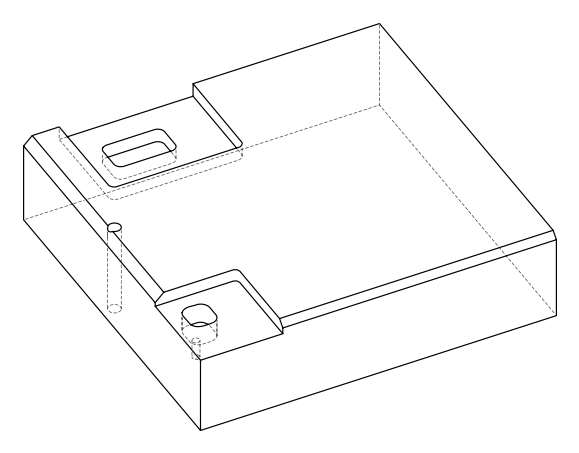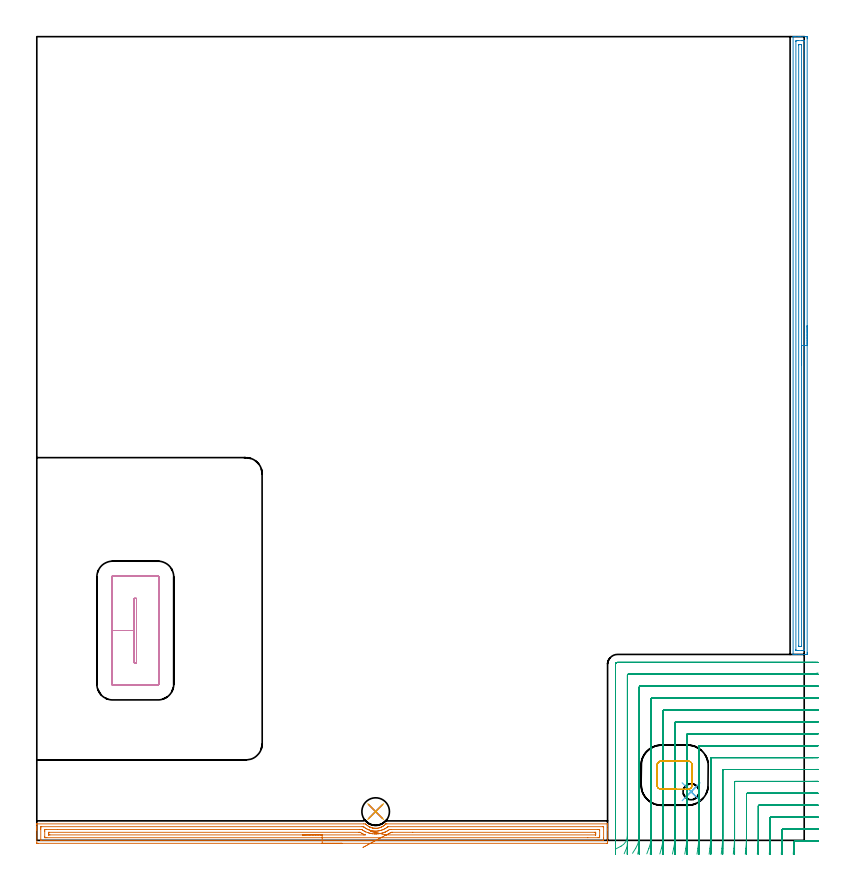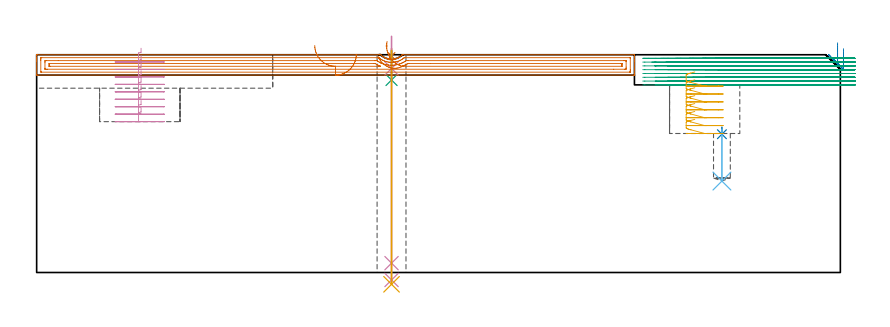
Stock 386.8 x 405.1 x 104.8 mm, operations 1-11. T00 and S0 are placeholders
(PLAN: 12 operations, 9 tool changes, 81.5 min)
(1 SPOT_DRILL | STEP1HOLE | NXT0321_9005460120000 | 0.03 min | 3 mm3)
(2 SPOT_DRILL_1 | STEP1POCKET | NXT0321_9005460120000 | 0.04 min | 4154 mm3)
(3 DRILL_BLIND_HOLE_INTO_CENTER | STEP1HOLE | NXT0301_052 | 0.06 min | 570 mm3)
(4 GUN_DRILL_THROUGH_HOLE | STEP1HOLE | UGT0307_006 | 0.56 min | 6057 mm3)
(5 DRILL_TO_ENLARGE_THROUGH_HOLE | STEP1HOLE | UGT0301_272 | 0.45 min | 9238 mm3)
(6 DRILL_BLIND_HOLE_INTO_CENTER_1 | STEP1POCKET | NXT0301_052 | 0.11 min | 1151 mm3)
(7 AREA_MILL | FG_CHAMFER_SURFACE | UGT0205_001 | 9.49 min | 14080 mm3)
(8 AREA_MILL_1 | FG_CHAMFER_SURFACE_1 | UGT0205_001 | 7.66 min | 7961 mm3)
(9 MILL_CORNER_NOTCH_RECTANGULAR | CORNER_NOTCH_RECTANGULAR | NXT0201_009 | Follow Part, ap 2, ae 75% | 30.79 min | 132544 mm3)
(10 MILL_RECTANGULAR_POCKET | POCKET_RECTANGULAR_STRAIGHT | UGT0201_133 | Follow Part, ap 3.75, ae 75% | 5.18 min | 85422 mm3)
(11 MILL_RECTANGULAR_POCKET_1 | POCKET_RECTANGULAR_STRAIGHT_1 | UGT0201_008 | Follow Part, ap 4, ae 75% | 1.61 min | 19268 mm3)
(12 MILL_SLOT | SLOT_PARTIAL_RECTANGULAR | UGT0201_133 | Follow Part, ap 3.75, ae 75% | 25.56 min | 235586 mm3)
(TOOL NXT0321_9005460120000 | NC Spot Drill, 142deg, 12mm, Carbide, Uncoated | D12 PA142 FL30 Z2)
(TOOL NXT0301_052 | Carbide Drill 8.1mm [860.1-0810-024A1-MM 2214] | D8.1 PA140 FL47 Z2)
(TOOL UGT0307_006 | Gun Drill 9 mm | D9 PA130 FL24 Z1)
(TOOL UGT0301_272 | Twist Drill 13.9 mm | D13.9 PA118 FL108 Z2)
(TOOL UGT0205_001 | Chamfer Mill 20 x 3 x 45 deg. | D20 FL50 Z2)
(TOOL NXT0201_009 | ENDMILL 8mm [2P460-0800-NA 1630] | D8 FL26 Z6)
(TOOL UGT0201_133 | Carbide End Mill 15.0 | D15 FL30 Z4)
(TOOL UGT0201_008 | End Mill 16 mm | D16 FL32 Z4)
(OP 1 SPOT_DRILL)
G17 G21 G94 G90
T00 M6
G54
G17 G0 G90 X170.8 Y14.5 S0 M3
G43 Z114.8 H0
G94 G81 G98 Z104.202 F250. R107.8
G80
M5
M2
(OP 2 SPOT_DRILL_1)
G17 G21 G94 G90
T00 M6
G54
G17 G0 G90 X329.8 Y24.5 S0 M3
G43 Z114.8 H0
G94 G81 G98 Z66.551 F250. R69.9
G80
M5
M2
(OP 3 DRILL_BLIND_HOLE_INTO_CENTER)
G17 G21 G94 G90
T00 M6
G54
G17 G0 G90 X170.8 Y14.5 S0 M3
G43 Z114.8 H1
G94 G81 G98 Z92.65 F250. R106.8
G80
M5
M2
(OP 4 GUN_DRILL_THROUGH_HOLE)
G17 G21 G94 G90
T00 M6
G54
G17 G0 G90 X170.8 Y14.5 M8
G43 Z114.8 H0
Z113.661
S716 M3
G94 G1 Z98.202 F125. M26
G4 X.084
Z4.5 F250.
G4 X.084
Z-3.598 F125.
G4 X.084
M5
M9
G0 Z113.661
Z114.8
M2
(OP 5 DRILL_TO_ENLARGE_THROUGH_HOLE)
G17 G21 G94 G90
T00 M6
G54
G17 G0 G90 X170.8 Y14.5 S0 M3
G43 Z114.8 H0
G94 G73 G98 Z-5.676 F250. Q13.809 R106.8
G80
M5
M2
(OP 6 DRILL_BLIND_HOLE_INTO_CENTER_1)
G17 G21 G94 G90
T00 M6
G54
G17 G0 G90 X329.8 Y24.5 S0 M3
G43 Z114.8 H1
G94 G81 G98 Z44. F250. R68.9
G80
M5
M2
(OP 7 AREA_MILL)
G17 G21 G94 G90
T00 M6
G54
G17 G0 G90 X153.85 Y-1.5 S1061 M3
G43 Z114.8 H0
Z105.
G94 G1 X153.812 Z104.128 F250.
X153.698 Z103.264
X153.509 Z102.412
X153.247 Z101.58
X152.913 Z100.774
X152.51 Z100.
X152.042 Z99.264
X151.51 Z98.572
X150.921 Z97.929
X150.278 Z97.34
X149.586 Z96.808
X148.85 Z96.34
X148.076 Z95.937
X147.27 Z95.603
X146.438 Z95.341
X145.586 Z95.152
X144.722 Z95.038
X143.85 Z95.
X0.606
X0.196 Y-1.496 Z95.002
X0.01 Y-1.492 Z95.006
X0. Y-1.302 Z95.195
Y5.167 Z101.661
Y5.735 Z102.232
Y6.051 Z102.547
Y6.618 Z103.114
Y6.934 Z103.429
Y7.955 Z104.455
X0.007 Y8.286 Z104.777
X0.009 Y8.297 Z104.788
X0.16 Y8.3 Z104.8
X164.823
X165.687 Y8.293 Z104.793
X165.894 Y8.083 Z104.583
X166.094 Y7.895 Z104.395
X166.509 Y7.536 Z104.035
X166.594 Y7.471 Z103.97
X167.034 Y7.174 Z103.67
X167.431 Y6.934 Z103.432
X167.486 Y6.901 Z103.399
X167.767 Y6.759 Z103.258
X167.947 Y6.669 Z103.166
X167.968 Y6.658 Z103.155
X168.01 Y6.64 Z103.138
X168.171 Y6.57 Z103.07
X168.246 Y6.541 Z103.041
X168.378 Y6.491 Z102.99
X168.436 Y6.472 Z102.972
X168.821 Y6.349 Z102.845
X169.197 Y6.25 Z102.747
X169.269 Y6.232 Z102.726
X169.286 Y6.229 Z102.723
X169.715 Y6.147 Z102.642
X169.906 Y6.123 Z102.617
X170.161 Y6.09 Z102.584
X170.178 Y6.089 Z102.583
X170.336 Y6.078 Z102.574
X170.485 Y6.071 Z102.561
X170.518 Y6.069 Z102.558
X170.614 Y6.063 Z102.554
X170.881 Y6.065
X170.932 Y6.064 Z102.557
X171.053 Y6.065
X171.309 Y6.08 Z102.58
X171.5 Y6.094 Z102.594
X171.945 Y6.154 Z102.653
X172.393 Y6.246 Z102.742
X172.837 Y6.364 Z102.861
X173.129 Y6.464 Z102.961
X173.238 Y6.502 Z102.998
X173.302 Y6.528 Z103.023
X173.428 Y6.576 Z103.075
X173.59 Y6.64 Z103.139
X173.633 Y6.658 Z103.156
X173.729 Y6.703 Z103.199
X173.748 Y6.713 Z103.209
X174.195 Y6.948 Z103.446
X174.412 Y7.078 Z103.578
X174.621 Y7.204 Z103.704
X175.084 Y7.535 Z104.034
X175.513 Y7.901 Z104.399
X175.636 Y8.022 Z104.519
X175.88 Y8.26 Z104.758
X175.889 Y8.268 Z104.764
X175.926 Y8.298 Z104.783
X176.426 Y8.3 Z104.8
X287.54
X287.691 Y8.297 Z104.788
X287.693 Y8.286 Z104.777
X287.7 Y7.955 Z104.454
Y7.567 Z104.066
Y6.934 Z103.429
Y5.735 Z102.232
Y5.167 Z101.661
Y-0.734 Z95.763
X287.697 Y-1.018 Z95.479
X287.691 Y-1.492 Z95.006
X287.576 Y-1.495 Z95.003
X287.094 Y-1.5 Z95.
X143.85
Y-0.086 Z96.414
X2.391 Y-0.085 Z96.415
X2.34 Y-0.084 Z96.416
X2.01 Y-0.074 Z96.426
X2.006 Y0.028 Z96.528
X2.001 Y0.251 Z96.751
X2. Y5.554 Z102.054
Y6.051 Z102.551
X2.001 Y6.437 Z102.937
X2.008 Y6.825 Z103.325
X2.01 Y6.872 Z103.372
X2.025 Y6.879 Z103.379
X2.075 Y6.881 Z103.381
X2.18 Y6.884 Z103.384
X2.391 Y6.886 Z103.386
X2.44
X163.98
X164.402 Y6.883 Z103.383
X164.612 Y6.88 Z103.38
X164.661 Y6.879 Z103.379
X164.716 Y6.841 Z103.341
X164.823 Y6.758 Z103.258
X164.988 Y6.628 Z103.128
X165.176 Y6.483 Z102.983
X165.537 Y6.228 Z102.728
X165.752 Y6.087 Z102.587
X165.813 Y6.051 Z102.551
X166.317 Y5.762 Z102.262
X166.608 Y5.614 Z102.114
X166.913 Y5.463 Z101.963
X167.415 Y5.252 Z101.752
X167.54 Y5.206 Z101.706
X167.664 Y5.167 Z101.667
X168.393 Y4.958 Z101.458
X168.678 Y4.885 Z101.385
X169.286 Y4.77 Z101.27
X169.748 Y4.71 Z101.21
X170.178 Y4.673 Z101.173
X170.699 Y4.652 Z101.152
X171.071 Y4.654 Z101.154
X171.559 Y4.684 Z101.184
X171.963 Y4.724 Z101.224
X172.357 Y4.777 Z101.277
X172.856 Y4.874 Z101.374
X173.098 Y4.928 Z101.428
X173.748 Y5.107 Z101.607
X173.795 Y5.121 Z101.621
X173.929 Y5.167 Z101.667
X174.525 Y5.397 Z101.897
X174.641 Y5.443 Z101.943
X175.052 Y5.643 Z102.143
X175.533 Y5.902 Z102.402
X175.628 Y5.957 Z102.457
X175.781 Y6.051 Z102.551
X176.166 Y6.308 Z102.808
X176.426 Y6.493 Z102.993
X176.677 Y6.686 Z103.186
X176.91 Y6.867 Z103.367
X176.928 Y6.879 Z103.379
X176.95 Y6.881 Z103.381
X177.002 Y6.884 Z103.384
X177.107 Y6.885 Z103.385
X177.318 Y6.886 Z103.386
X285.309 Y6.885 Z103.385
X285.36 Y6.884 Z103.384
X285.69 Y6.874 Z103.374
X285.694 Y6.772 Z103.272
X285.699 Y6.549 Z103.049
X285.7 Y1.246 Z97.746
Y0.749 Z97.249
X285.699 Y0.363 Z96.863
X285.692 Y-0.025 Z96.475
X285.69 Y-0.072 Z96.428
X285.675 Y-0.079 Z96.421
X285.625 Y-0.082 Z96.418
X285.52 Y-0.084 Z96.416
X285.309 Y-0.086 Z96.414
X285.26
X143.85
Y1.328 Z97.828
X5.068 Y1.329 Z97.829
X4.482 Y1.33 Z97.83
X4.176 Y1.333 Z97.833
X4.075 Y1.335 Z97.835
X4.01 Y1.348 Z97.848
X4.006 Y1.459 Z97.959
X4.002 Y1.633 Z98.133
X4. Y1.807 Z98.307
Y4.457 Z100.957
X4.006 Y5.167 Z101.667
X4.009 Y5.333 Z101.833
X4.031 Y5.465 Z101.965
X4.176 Y5.466 Z101.966
X4.762 Y5.47 Z101.97
X10.423 Y5.471 Z101.971
X162.732
X163.038 Y5.469 Z101.969
X163.631 Y5.464 Z101.964
X163.78 Y5.451 Z101.951
X163.931 Y5.355 Z101.855
X164.226 Y5.167 Z101.667
X164.823 Y4.801 Z101.301
X165.099 Y4.64 Z101.14
X165.639 Y4.36 Z100.86
X165.716 Y4.322 Z100.822
X165.801 Y4.284 Z100.784
X166.608 Y3.961 Z100.461
X167.089 Y3.808 Z100.308
X167.501 Y3.689 Z100.189
X167.857 Y3.592 Z100.092
X168.306 Y3.487 Z99.987
X168.393 Y3.469 Z99.969
X168.76 Y3.4 Z99.9
X169.286 Y3.328 Z99.828
X169.368 Y3.318 Z99.818
X170.178 Y3.257 Z99.757
X170.332 Y3.248 Z99.748
X170.71 Y3.237 Z99.737
X171.071 Y3.24 Z99.74
X171.228 Y3.244 Z99.744
X171.963 Y3.294 Z99.794
X172.061 Y3.303 Z99.803
X172.855 Y3.4 Z99.9
X173.591 Y3.555 Z100.055
X173.748 Y3.591 Z100.091
X174.295 Y3.743 Z100.243
X174.641 Y3.845 Z100.345
X174.966 Y3.961 Z100.461
X175.533 Y4.172 Z100.672
X175.613 Y4.204 Z100.704
X175.793 Y4.284 Z100.784
X176.215 Y4.493 Z100.993
X176.426 Y4.604 Z101.104
X176.791 Y4.805 Z101.305
X177.318 Y5.125 Z101.625
X177.344 Y5.142 Z101.642
X177.817 Y5.456 Z101.956
X177.91 Y5.465 Z101.965
X178.211 Y5.468 Z101.968
X178.797 Y5.471 Z101.971
X282.632
X283.218 Y5.47 Z101.97
X283.524 Y5.467 Z101.967
X283.625 Y5.464 Z101.964
X283.69 Y5.452 Z101.952
X283.694 Y5.341 Z101.841
X283.698 Y5.167 Z101.667
X283.7 Y4.993 Z101.493
Y2.343 Z98.843
X283.694 Y1.633 Z98.133
X283.691 Y1.467 Z97.967
X283.669 Y1.335 Z97.835
X283.524 Y1.334 Z97.834
X282.938 Y1.329 Z97.829
X277.728 Y1.328 Z97.828
X143.85
Y2.743 Z99.243
X6.625
X6.109 Y2.744 Z99.244
X6.057 Y2.746 Z99.246
X6.022 Y2.749 Z99.249
X6.01 Y2.753 Z99.253
X6.008 Y2.773 Z99.273
X6.003 Y2.969 Z99.469
X6. Y3.361 Z99.861
Y3.4 Z99.9
X6.005 Y3.822 Z100.322
X6.01 Y4.033 Z100.533
X6.013 Y4.051 Z100.551
X6.037 Y4.053 Z100.553
X6.095 Y4.055 Z100.555
X6.19 Y4.057 Z100.557
X162.375
X162.706 Y4.055 Z100.555
X162.872 Y4.053 Z100.553
X162.952 Y4.05 Z100.55
X163.038 Y4.006 Z100.506
X163.735 Y3.594 Z100.094
X163.931 Y3.488 Z99.988
X164.103 Y3.4 Z99.9
X164.823 Y3.055 Z99.555
X165.43 Y2.8 Z99.3
X165.455 Y2.783 Z99.283
X165.48 Y2.75 Z99.25
X164.595 Y2.743 Z99.243
X143.85
X142.978 Z99.281
X142.114 Z99.395
X141.262 Z99.583
X140.43 Z99.846
X139.624 Z100.18
X138.85 Z100.582
X138.114 Z101.051
X137.422 Z101.582
X136.779 Z102.172
X136.19 Z102.815
X135.658 Z103.507
X135.19 Z104.243
X134.787 Z105.016
X134.453 Z105.822
X134.191 Z106.654
X134.002 Z107.506
X133.888 Z108.371
X133.85 Z109.243
G0 X164.327 Y-3.59 Z103.984
G1 X164.687 Y-3.396 Z103.214
X165.104 Y-3.17 Z102.481
X165.576 Y-2.915 Z101.793
X166.099 Y-2.632 Z101.155
X166.669 Y-2.324 Z100.571
X167.281 Y-1.992 Z100.045
X167.931 Y-1.641 Z99.582
X168.615 Y-1.271 Z99.185
X169.326 Y-0.886 Z98.857
X170.059 Y-0.489 Z98.602
X170.81 Y-0.083 Z98.419
X171.571 Y0.329 Z98.312
X172.338 Y0.743 Z98.281
X173.104 Y1.158 Z98.326
X173.864 Y1.569 Z98.446
X174.612 Y1.974 Z98.642
X175.342 Y2.369 Z98.911
X176.049 Y2.751 Z99.251
X176.065 Y2.759 Z99.259
X176.118 Y2.784 Z99.284
X176.426 Y2.905 Z99.405
X176.775 Y3.054 Z99.554
X177.201 Y3.251 Z99.751
X177.318 Y3.306 Z99.806
X177.381 Y3.338 Z99.838
X177.499 Y3.4 Z99.9
X177.954 Y3.654 Z100.154
X178.211 Y3.801 Z100.301
X178.517 Y3.98 Z100.48
X178.618 Y4.039 Z100.539
X178.772 Y4.05 Z100.55
X179.103 Y4.054 Z100.554
X179.333 Y4.056 Z100.556
X189.49 Y4.057 Z100.557
X281.075
X281.591 Y4.056 Z100.556
X281.643 Y4.054 Z100.554
X281.678 Y4.051 Z100.551
X281.69 Y4.047 Z100.547
X281.692 Y4.027 Z100.527
X281.697 Y3.831 Z100.331
X281.7 Y3.439 Z99.939
Y3.4 Z99.9
X281.695 Y2.978 Z99.478
X281.69 Y2.767 Z99.267
X281.687 Y2.749 Z99.249
X281.663 Y2.747 Z99.247
X281.605 Y2.745 Z99.245
X281.51 Y2.743 Z99.243
X176.196
X176.105 Y2.746 Z99.246
X176.056 Y2.749 Z99.249
X176.049 Y2.751 Z99.251
X175.228 Y2.939 Z99.478
X174.429 Y3.122 Z99.778
X173.659 Y3.299 Z100.148
X172.923 Y3.467 Z100.585
X172.228 Y3.627 Z101.087
X171.577 Y3.776 Z101.649
X170.977 Y3.913 Z102.266
X170.431 Y4.038 Z102.936
X169.945 Y4.15 Z103.651
X169.521 Y4.247 Z104.407
X169.163 Y4.329 Z105.199
X168.873 Y4.396 Z106.019
X168.655 Y4.446 Z106.862
X168.508 Y4.479 Z107.721
X168.436 Y4.496 Z108.591
X168.437 Z109.463
X168.513 Y4.478 Z110.332
X168.662 Y4.444 Z111.191
G0 Z114.8
M5
M2
(OP 8 AREA_MILL_1)
G17 G21 G94 G90
T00 M6
G54
G17 G0 G90 X388.3 Y259.4 S1061 M3
G43 Z114.8 H0
Z107.7
G94 G1 Y259.362 Z106.828 F250.
Y259.248 Z105.963
Y259.059 Z105.112
Y258.797 Z104.28
Y258.463 Z103.474
Y258.06 Z102.7
Y257.591 Z101.964
Y257.06 Z101.272
Y256.471 Z100.629
Y255.828 Z100.04
Y255.136 Z99.508
Y254.4 Z99.04
Y253.626 Z98.637
Y252.82 Z98.303
Y251.988 Z98.041
Y251.136 Z97.852
Y250.272 Z97.738
Y249.4 Z97.7
Y94.75
X388.299 Y94.324 Z97.701
X388.295 Y93.861 Z97.703
X388.292 Y93.71 Z97.706
X387.838 Y93.7 Z98.159
X384.309 Z101.686
X382.895 Z103.101
X382.544 Z103.451
X381.844 Z104.156
X381.567 Z104.432
X381.208 Y93.707 Z104.783
X381.202 Y93.708 Z104.788
X381.2 Y93.878 Z104.8
Y404.922
X381.203 Y405.092 Z104.788
X381.208 Y405.093 Z104.783
X381.567 Y405.1 Z104.433
X381.844 Z104.156
X382.544 Z103.451
X383.777 Z102.22
X384.309 Z101.686
X384.925 Z101.07
X387.572 Z98.425
X387.838 Y405.097 Z98.159
X388.292 Y405.09 Z97.706
X388.295 Y404.939 Z97.703
X388.299 Y404.476 Z97.701
X388.3 Y404.007 Z97.7
Y249.4
X386.886 Z99.114
X386.885 Y96.183 Z99.115
Y96.112
X386.879 Y95.71 Z99.121
X386.478 Y95.702 Z99.522
X386.073 Y95.701 Z99.927
X385.598 Y95.7 Z100.402
X383.833 Z102.167
X383.427 Y95.701 Z102.573
X382.948 Y95.703 Z103.052
X382.721 Y95.71 Z103.279
X382.621 Y95.734 Z103.379
X382.615 Y96.04 Z103.385
Y96.112
Y402.617
Y402.688
X382.621 Y403.089 Z103.379
X383.022 Y403.098 Z102.978
X383.427 Y403.099 Z102.573
X383.902 Y403.1 Z102.098
X385.667 Z100.333
X386.073 Y403.099 Z99.927
X386.552 Y403.097 Z99.448
X386.779 Y403.09 Z99.221
X386.879 Y403.066 Z99.121
X386.885 Y402.76 Z99.115
Y402.688
X386.886 Y249.4 Z99.114
X385.472 Z100.528
X385.471 Y97.9 Z100.529
X385.47 Y97.758 Z100.53
X385.467 Y97.723 Z100.533
X385.465 Y97.713 Z100.535
X385.453 Y97.71 Z100.547
X385.386 Y97.702 Z100.614
X385.191 Y97.701 Z100.809
X384.506 Y97.7 Z101.494
X384.309 Y97.701 Z101.691
X384.112 Y97.705 Z101.888
X384.057 Y97.71 Z101.943
X384.035 Y97.714 Z101.965
X384.033 Y97.73 Z101.967
X384.03 Y97.805 Z101.97
X384.029 Y97.9 Z101.971
X384.028 Y98.184 Z101.972
X384.029 Y400.9 Z101.971
X384.03 Y401.042 Z101.97
X384.033 Y401.077 Z101.967
X384.035 Y401.087 Z101.965
X384.047 Y401.09 Z101.953
X384.114 Y401.098 Z101.886
X384.309 Y401.099 Z101.691
X384.994 Y401.1 Z101.006
X385.191 Y401.099 Z100.809
X385.388 Y401.095 Z100.612
X385.443 Y401.09 Z100.557
X385.465 Y401.086 Z100.535
X385.467 Y401.07 Z100.533
X385.47 Y400.995 Z100.53
X385.471 Y400.9 Z100.529
X385.472 Y400.616 Z100.528
Y249.4
Y248.528 Z100.566
Y247.663 Z100.68
Y246.812 Z100.869
Y245.98 Z101.132
Y245.174 Z101.465
Y244.4 Z101.868
Y243.664 Z102.337
Y242.972 Z102.868
Y242.329 Z103.457
Y241.74 Z104.101
Y241.208 Z104.793
Y240.74 Z105.528
Y240.337 Z106.302
Y240.003 Z107.108
Y239.741 Z107.94
Y239.552 Z108.792
Y239.438 Z109.657
Y239.4 Z110.528
G0 Z114.8
M5
M2
(OP 9 MILL_CORNER_NOTCH_RECTANGULAR)
G17 G21 G94 G90
T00 M6
G54
G17 G0 G90 X393.789 Y-0.257 S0 M3
G43 Z114.916 H1
Z103.089
G94 G1 X390.789 Y-0.293 F250.
G2 X389.707 Y-0.3 R90. F500.
G1 X382.042
G3 X381.648 Y-0.681 R0.4
G2 X381.474 Y-4. R90.
G1 X381.261 Y-6.992 F250.
G0 Z114.916
X393.8 Y5.746
Z103.089
G1 X390.8 Y5.707
G2 X389.707 Y5.7 R84. F500.
G1 X376.094
G3 X375.7 Y5.306 R0.4
G1 Y2.381
G2 X375.457 Y-4. R84.
G1 X375.229 Y-6.991 F250.
G0 Z114.916
X393.8 Y11.75
Z103.089
G1 X390.8 Y11.708
G2 X389.707 Y11.7 R78. F500.
G1 X370.095
G3 X369.7 Y11.305 R0.4
G1 Y2.381
G2 X369.439 Y-4. R78.
G1 X369.193 Y-6.99 F250.
G0 Z114.916
X393.8 Y17.754
Z103.089
G1 X390.8 Y17.708
G2 X389.707 Y17.7 R72. F500.
G1 X364.095
G3 X363.7 Y17.305 R0.4
G1 Y2.381
G2 X363.417 Y-4. R72.
G1 X363.151 Y-6.988 F250.
G0 Z114.916
X393.8 Y23.759
Z103.089
G1 X390.8 Y23.709
G2 X389.707 Y23.7 R66. F500.
G1 X358.095
G3 X357.7 Y23.305 R0.4
G1 Y2.381
G2 X357.391 Y-4. R66.
G1 X357.101 Y-6.986 F250.
G0 Z114.916
X393.799 Y29.765
Z103.089
G1 X390.8 Y29.71
G2 X389.707 Y29.7 R60. F500.
G1 X352.095
G3 X351.7 Y29.305 R0.4
G1 Y2.381
G2 X351.36 Y-4. R60.
G1 X351.041 Y-6.983 F250.
G0 Z114.916
X393.799 Y35.772
Z103.089
G1 X390.8 Y35.711
G2 X389.707 Y35.7 R54. F500.
G1 X346.096
G3 X345.7 Y35.304 R0.4
G1 Y2.381
G2 X345.322 Y-4. R54.
G1 X344.967 Y-6.979 F250.
G0 Z114.916
X393.799 Y41.781
Z103.089
G1 X390.8 Y41.712
G2 X389.707 Y41.7 R48. F500.
G1 X340.096
G3 X339.7 Y41.304 R0.4
G1 Y2.381
G2 X339.274 Y-4. R48.
G1 X338.875 Y-6.973 F250.
G0 Z114.916
X393.799 Y47.792
Z103.089
G1 X390.8 Y47.714
G2 X389.707 Y47.7 R42. F500.
G1 X334.096
G3 X333.7 Y47.304 R0.4
G1 Y2.381
G2 X333.212 Y-4. R42.
G1 X332.757 Y-6.965 F250.
G0 Z114.916
X393.799 Y53.808
Z103.089
G1 X390.8 Y53.717
G2 X389.707 Y53.7 R36. F500.
G1 X328.096
G3 X327.7 Y53.304 R0.4
G1 Y2.381
G2 X327.13 Y-4. R36.
G1 X326.598 Y-6.952 F250.
G0 Z114.916
X393.798 Y59.829
Z103.089
G1 X390.8 Y59.72
G2 X389.707 Y59.7 R30. F500.
G1 X322.096
G3 X321.7 Y59.304 R0.4
G1 Y2.381
G2 X321.014 Y-4. R30.
G1 X320.375 Y-6.931 F250.
G0 Z114.916
X393.797 Y65.861
Z103.089
G1 X390.8 Y65.725
G2 X389.707 Y65.7 R24. F500.
G1 X316.097
G3 X315.7 Y65.303 R0.4
G1 Y2.381
G2 X314.836 Y-4. R24.
G1 X314.039 Y-6.892 F250.
G0 Z114.916
X393.794 Y71.915
Z103.089
G1 X390.8 Y71.733
G2 X389.707 Y71.7 R18. F500.
G1 X310.097
G3 X309.7 Y71.303 R0.4
G1 Y2.381
G2 X308.531 Y-4. R18.
G1 X307.467 Y-6.805 F250.
G0 Z114.916
X393.788 Y78.023
Z103.089
G1 X390.8 Y77.75
G2 X389.707 Y77.7 R12. F500.
G1 X304.097
G3 X303.7 Y77.303 R0.4
G1 Y2.381
G2 X301.863 Y-4. R12.
G1 X300.268 Y-6.541 F250.
G0 Z114.916
X393.75 Y84.347
Z103.089
G1 X390.8 Y83.8
G2 X389.707 Y83.7 R6. F500.
G1 X298.097
G3 X297.7 Y83.303 R0.4
G1 Y2.381
G2 X294.472 Y-2.94 R6.
G1 X291.811 Y-4.326 F250.
G0 Z114.916
X392.707 Y89.7
Z103.089
G1 X389.707
X292.7 F500.
G3 X291.7 Y88.7 R1.
G1 Y2.381
Y-0.619 F250.
G0 Z114.916
X393.789 Y-0.297
Z101.262
G1 X390.789 Y-0.3
X390.705 F500.
X382.094
G3 X381.7 Y-0.694 R0.4
G1 Y-1.674
G2 X381.67 Y-4. R90.
G1 X381.592 Y-6.999 F250.
G0 Z114.916
X393.8 Y5.703
Z101.262
G1 X390.8 Y5.7
X390.705 F500.
X376.094
G3 X375.7 Y5.306 R0.4
G1 Y-1.674
G2 X375.668 Y-4. R84.
G1 X375.585 Y-6.999 F250.
G0 Z114.916
X393.8 Y11.704
Z101.262
G1 X390.8 Y11.7
X390.705 F500.
X370.095
G3 X369.7 Y11.305 R0.4
G1 Y-1.674
G2 X369.665 Y-4. R78.
G1 X369.576 Y-6.999 F250.
G0 Z114.916
X393.8 Y17.704
Z101.262
G1 X390.8 Y17.7
X390.705 F500.
X364.095
G3 X363.7 Y17.305 R0.4
G1 Y-1.674
G2 X363.662 Y-4. R72.
G1 X363.566 Y-6.998 F250.
G0 Z114.916
X393.8 Y23.704
Z101.262
G1 X390.8 Y23.7
X390.705 F500.
X358.095
G3 X357.7 Y23.305 R0.4
G1 Y-1.674
G2 X357.659 Y-4. R66.
G1 X357.553 Y-6.998 F250.
G0 Z114.916
X393.8 Y29.705
Z101.262
G1 X390.8 Y29.7
X390.705 F500.
X352.095
G3 X351.7 Y29.305 R0.4
G1 Y-1.674
G2 X351.655 Y-4. R60.
G1 X351.539 Y-6.998 F250.
G0 Z114.916
X393.8 Y35.705
Z101.262
G1 X390.8 Y35.7
X390.705 F500.
X346.096
G3 X345.7 Y35.304 R0.4
G1 Y-1.674
G2 X345.65 Y-4. R54.
G1 X345.521 Y-6.997 F250.
G0 Z114.916
X393.8 Y41.706
Z101.262
G1 X390.8 Y41.7
X390.705 F500.
X340.096
G3 X339.7 Y41.304 R0.4
G1 Y-1.674
G2 X339.644 Y-4. R48.
G1 X339.498 Y-6.996 F250.
G0 Z114.916
X393.8 Y47.707
Z101.262
G1 X390.8 Y47.7
X390.705 F500.
X334.096
G3 X333.7 Y47.304 R0.4
G1 Y-1.674
G2 X333.636 Y-4. R42.
G1 X333.469 Y-6.995 F250.
G0 Z114.916
X393.8 Y53.708
Z101.262
G1 X390.8 Y53.7
X390.705 F500.
X328.096
G3 X327.7 Y53.304 R0.4
G1 Y-1.674
G2 X327.625 Y-4. R36.
G1 X327.431 Y-6.994 F250.
G0 Z114.916
X393.8 Y59.71
Z101.262
G1 X390.8 Y59.7
X390.705 F500.
X322.096
G3 X321.7 Y59.304 R0.4
G1 Y-1.674
G2 X321.61 Y-4. R30.
G1 X321.377 Y-6.991 F250.
G0 Z114.916
X393.8 Y65.712
Z101.262
G1 X390.8 Y65.7
X390.705 F500.
X316.097
G3 X315.7 Y65.304 R0.4
G1 Y-1.674
G2 X315.587 Y-4. R24.
G1 X315.296 Y-6.986 F250.
G0 Z114.916
X393.8 Y71.716
Z101.262
G1 X390.8 Y71.7
X390.705 F500.
X310.097
G3 X309.7 Y71.303 R0.4
G1 Y-1.674
G2 X309.549 Y-4. R18.
G1 X309.161 Y-6.975 F250.
G0 Z114.916
X393.8 Y77.724
Z101.262
G1 X390.8 Y77.7
X390.705 F500.
X304.097
G3 X303.7 Y77.303 R0.4
G1 Y-1.674
G2 X303.472 Y-4. R12.
G1 X302.891 Y-6.943 F250.
G0 Z114.916
X393.8 Y83.748
Z101.262
G1 X390.8 Y83.701
X390.705 Y83.7 F500.
X298.097
G3 X297.7 Y83.303 R0.4
G1 Y-1.674
G2 X297.231 Y-4. R6.
G1 X296.068 Y-6.765 F250.
G0 Z114.916
X393.705 Y89.7
Z101.262
G1 X390.705
X292.7 F500.
G3 X291.7 Y88.7 R1.
G1 Y-1.674
Y-4.674 F250.
G0 Z114.916
X393.789 Y-0.3
Z99.435
G1 X390.789
X382.094 F500.
G3 X381.7 Y-0.694 R0.4
G1 Y-3.586
X381.699 Y-4.
X381.685 Y-7. F250.
G0 Z114.916
X393.8 Y5.7
Z99.435
G1 X390.8
X376.094 F500.
G3 X375.7 Y5.306 R0.4
G1 Y-3.586
G2 X375.699 Y-4. R84.
G1 X375.684 Y-7. F250.
G0 Z114.916
X393.8 Y11.7
Z99.435
G1 X390.8
X370.095 F500.
G3 X369.7 Y11.305 R0.4
G1 Y-3.586
G2 X369.699 Y-4. R78.
G1 X369.683 Y-7. F250.
G0 Z114.916
X393.8 Y17.7
Z99.435
G1 X390.8
X364.095 F500.
G3 X363.7 Y17.305 R0.4
G1 Y-3.586
G2 X363.699 Y-4. R72.
G1 X363.682 Y-7. F250.
G0 Z114.916
X393.8 Y23.7
Z99.435
G1 X390.8
X358.095 F500.
G3 X357.7 Y23.305 R0.4
G1 Y-3.586
G2 X357.699 Y-4. R66.
G1 X357.68 Y-7. F250.
G0 Z114.916
X393.8 Y29.7
Z99.435
G1 X390.8
X352.095 F500.
G3 X351.7 Y29.305 R0.4
G1 Y-3.586
G2 X351.699 Y-4. R60.
G1 X351.678 Y-7. F250.
G0 Z114.916
X393.8 Y35.7
Z99.435
G1 X390.8
X346.096 F500.
G3 X345.7 Y35.304 R0.4
G1 Y-3.586
G2 X345.698 Y-4. R54.
G1 X345.675 Y-7. F250.
G0 Z114.916
X393.8 Y41.7
Z99.435
G1 X390.8
X340.096 F500.
G3 X339.7 Y41.304 R0.4
G1 Y-3.586
G2 X339.698 Y-4. R48.
G1 X339.672 Y-7. F250.
G0 Z114.916
X393.8 Y47.7
Z99.435
G1 X390.8
X334.096 F500.
G3 X333.7 Y47.304 R0.4
G1 Y-3.586
G2 X333.698 Y-4. R42.
G1 X333.668 Y-7. F250.
G0 Z114.916
X393.8 Y53.7
Z99.435
G1 X390.8
X328.096 F500.
G3 X327.7 Y53.304 R0.4
G1 Y-3.586
G2 X327.698 Y-4. R36.
G1 X327.663 Y-7. F250.
G0 Z114.916
X393.8 Y59.7
Z99.435
G1 X390.8
X322.096 F500.
G3 X321.7 Y59.304 R0.4
G1 Y-3.586
G2 X321.697 Y-4. R30.
G1 X321.656 Y-7. F250.
G0 Z114.916
X393.8 Y65.7
Z99.435
G1 X390.8
X316.097 F500.
G3 X315.7 Y65.303 R0.4
G1 Y-3.586
G2 X315.696 Y-4. R24.
G1 X315.645 Y-7. F250.
G0 Z114.916
X393.8 Y71.7
Z99.435
G1 X390.8
X310.097 F500.
G3 X309.7 Y71.303 R0.4
G1 Y-3.586
G2 X309.695 Y-4. R18.
G1 X309.626 Y-6.999 F250.
G0 Z114.916
X393.8 Y77.7
Z99.435
G1 X390.8
X304.097 F500.
G3 X303.7 Y77.303 R0.4
G1 Y-3.586
G2 X303.693 Y-4. R12.
G1 X303.589 Y-6.998 F250.
G0 Z114.916
X393.8 Y83.7
Z99.435
G1 X390.8
X298.097 F500.
G3 X297.7 Y83.303 R0.4
G1 Y-3.586
G2 X297.686 Y-4. R6.
G1 X297.479 Y-6.993 F250.
G0 Z114.916
X393.8 Y89.7
Z99.435
G1 X390.8
X292.7 F500.
G3 X291.7 Y88.7 R1.
G1 Y-3.586
Y-6.586 F250.
G0 Z114.916
X393.789 Y-0.3
Z97.608
G1 X390.789
X382.094 F500.
G3 X381.7 Y-0.694 R0.4
G1 Y-4.
Y-7. F250.
G0 Z114.916
X393.8 Y5.7
Z97.608
G1 X390.8
X376.094 F500.
G3 X375.7 Y5.306 R0.4
G1 Y-4.
Y-7. F250.
G0 Z114.916
X393.8 Y11.7
Z97.608
G1 X390.8
X370.095 F500.
G3 X369.7 Y11.305 R0.4
G1 Y-4.
Y-7. F250.
G0 Z114.916
X393.8 Y17.7
Z97.608
G1 X390.8
X364.095 F500.
G3 X363.7 Y17.305 R0.4
G1 Y-4.
Y-7. F250.
G0 Z114.916
X393.8 Y23.7
Z97.608
G1 X390.8
X358.095 F500.
G3 X357.7 Y23.305 R0.4
G1 Y-4.
Y-7. F250.
G0 Z114.916
X393.8 Y29.7
Z97.608
G1 X390.8
X352.095 F500.
G3 X351.7 Y29.305 R0.4
G1 Y-4.
Y-7. F250.
G0 Z114.916
X393.8 Y35.7
Z97.608
G1 X390.8
X346.096 F500.
G3 X345.7 Y35.304 R0.4
G1 Y-4.
Y-7. F250.
G0 Z114.916
X393.8 Y41.7
Z97.608
G1 X390.8
X340.096 F500.
G3 X339.7 Y41.304 R0.4
G1 Y-4.
Y-7. F250.
G0 Z114.916
X393.8 Y47.7
Z97.608
G1 X390.8
X334.096 F500.
G3 X333.7 Y47.304 R0.4
G1 Y-4.
Y-7. F250.
G0 Z114.916
X393.8 Y53.7
Z97.608
G1 X390.8
X328.096 F500.
G3 X327.7 Y53.304 R0.4
G1 Y-4.
Y-7. F250.
G0 Z114.916
X393.8 Y59.7
Z97.608
G1 X390.8
X322.096 F500.
G3 X321.7 Y59.304 R0.4
G1 Y-4.
Y-7. F250.
G0 Z114.916
X393.8 Y65.7
Z97.608
G1 X390.8
X316.097 F500.
G3 X315.7 Y65.304 R0.4
G1 Y-4.
Y-7. F250.
G0 Z114.916
X393.8 Y71.7
Z97.608
G1 X390.8
X310.097 F500.
G3 X309.7 Y71.303 R0.4
G1 Y-4.
Y-7. F250.
G0 Z114.916
X393.8 Y77.7
Z97.608
G1 X390.8
X304.097 F500.
G3 X303.7 Y77.303 R0.4
G1 Y-4.
Y-7. F250.
G0 Z114.916
X393.8 Y83.7
Z97.608
G1 X390.8
X298.097 F500.
G3 X297.7 Y83.303 R0.4
G1 Y-4.
Y-7. F250.
G0 Z114.916
X393.8 Y89.7
Z97.608
G1 X390.8
X292.7 F500.
G3 X291.7 Y88.7 R1.
G1 Y-4.
Y-7. F250.
G0 Z114.916
X393.789 Y-0.3
Z95.781
G1 X390.789
X382.094 F500.
G3 X381.7 Y-0.694 R0.4
G1 Y-4.
Y-7. F250.
G0 Z114.916
X393.8 Y5.7
Z95.781
G1 X390.8
X376.094 F500.
G3 X375.7 Y5.306 R0.4
G1 Y-4.
Y-7. F250.
G0 Z114.916
X393.8 Y11.7
Z95.781
G1 X390.8
X370.095 F500.
G3 X369.7 Y11.305 R0.4
G1 Y-4.
Y-7. F250.
G0 Z114.916
X393.8 Y17.7
Z95.781
G1 X390.8
X364.095 F500.
G3 X363.7 Y17.305 R0.4
G1 Y-4.
Y-7. F250.
G0 Z114.916
X393.8 Y23.7
Z95.781
G1 X390.8
X358.095 F500.
G3 X357.7 Y23.305 R0.4
G1 Y-4.
Y-7. F250.
G0 Z114.916
X393.8 Y29.7
Z95.781
G1 X390.8
X352.095 F500.
G3 X351.7 Y29.305 R0.4
G1 Y-4.
Y-7. F250.
G0 Z114.916
X393.8 Y35.7
Z95.781
G1 X390.8
X346.096 F500.
G3 X345.7 Y35.304 R0.4
G1 Y-4.
Y-7. F250.
G0 Z114.916
X393.8 Y41.7
Z95.781
G1 X390.8
X340.096 F500.
G3 X339.7 Y41.304 R0.4
G1 Y-4.
Y-7. F250.
G0 Z114.916
X393.8 Y47.7
Z95.781
G1 X390.8
X334.096 F500.
G3 X333.7 Y47.304 R0.4
G1 Y-4.
Y-7. F250.
G0 Z114.916
X393.8 Y53.7
Z95.781
G1 X390.8
X328.096 F500.
G3 X327.7 Y53.304 R0.4
G1 Y-4.
Y-7. F250.
G0 Z114.916
X393.8 Y59.7
Z95.781
G1 X390.8
X322.096 F500.
G3 X321.7 Y59.304 R0.4
G1 Y-4.
Y-7. F250.
G0 Z114.916
X393.8 Y65.7
Z95.781
G1 X390.8
X316.097 F500.
G3 X315.7 Y65.303 R0.4
G1 Y-4.
Y-7. F250.
G0 Z114.916
X393.8 Y71.7
Z95.781
G1 X390.8
X310.097 F500.
G3 X309.7 Y71.303 R0.4
G1 Y-4.
Y-7. F250.
G0 Z114.916
X393.8 Y77.7
Z95.781
G1 X390.8
X304.097 F500.
G3 X303.7 Y77.303 R0.4
G1 Y-4.
Y-7. F250.
G0 Z114.916
X393.8 Y83.7
Z95.781
G1 X390.8
X298.097 F500.
G3 X297.7 Y83.303 R0.4
G1 Y-4.
Y-7. F250.
G0 Z114.916
X393.8 Y89.7
Z95.781
G1 X390.8
X292.7 F500.
G3 X291.7 Y88.7 R1.
G1 Y-4.
Y-7. F250.
G0 Z114.916
X393.789 Y-0.3
Z93.954
G1 X390.789
X382.094 F500.
G3 X381.7 Y-0.694 R0.4
G1 Y-4.
Y-7. F250.
G0 Z114.916
X393.8 Y5.7
Z93.954
G1 X390.8
X376.094 F500.
G3 X375.7 Y5.306 R0.4
G1 Y-4.
Y-7. F250.
G0 Z114.916
X393.8 Y11.7
Z93.954
G1 X390.8
X370.095 F500.
G3 X369.7 Y11.305 R0.4
G1 Y-4.
Y-7. F250.
G0 Z114.916
X393.8 Y17.7
Z93.954
G1 X390.8
X364.095 F500.
G3 X363.7 Y17.305 R0.4
G1 Y-4.
Y-7. F250.
G0 Z114.916
X393.8 Y23.7
Z93.954
G1 X390.8
X358.095 F500.
G3 X357.7 Y23.305 R0.4
G1 Y-4.
Y-7. F250.
G0 Z114.916
X393.8 Y29.7
Z93.954
G1 X390.8
X352.095 F500.
G3 X351.7 Y29.305 R0.4
G1 Y-4.
Y-7. F250.
G0 Z114.916
X393.8 Y35.7
Z93.954
G1 X390.8
X346.096 F500.
G3 X345.7 Y35.304 R0.4
G1 Y-4.
Y-7. F250.
G0 Z114.916
X393.8 Y41.7
Z93.954
G1 X390.8
X340.096 F500.
G3 X339.7 Y41.304 R0.4
G1 Y-4.
Y-7. F250.
G0 Z114.916
X393.8 Y47.7
Z93.954
G1 X390.8
X334.096 F500.
G3 X333.7 Y47.304 R0.4
G1 Y-4.
Y-7. F250.
G0 Z114.916
X393.8 Y53.7
Z93.954
G1 X390.8
X328.096 F500.
G3 X327.7 Y53.304 R0.4
G1 Y-4.
Y-7. F250.
G0 Z114.916
X393.8 Y59.7
Z93.954
G1 X390.8
X322.096 F500.
G3 X321.7 Y59.304 R0.4
G1 Y-4.
Y-7. F250.
G0 Z114.916
X393.8 Y65.7
Z93.954
G1 X390.8
X316.097 F500.
G3 X315.7 Y65.304 R0.4
G1 Y-4.
Y-7. F250.
G0 Z114.916
X393.8 Y71.7
Z93.954
G1 X390.8
X310.097 F500.
G3 X309.7 Y71.303 R0.4
G1 Y-4.
Y-7. F250.
G0 Z114.916
X393.8 Y77.7
Z93.954
G1 X390.8
X304.097 F500.
G3 X303.7 Y77.303 R0.4
G1 Y-4.
Y-7. F250.
G0 Z114.916
X393.8 Y83.7
Z93.954
G1 X390.8
X298.097 F500.
G3 X297.7 Y83.303 R0.4
G1 Y-4.
Y-7. F250.
G0 Z114.916
X393.8 Y89.7
Z93.954
G1 X390.8
X292.7 F500.
G3 X291.7 Y88.7 R1.
G1 Y-4.
Y-7. F250.
G0 Z114.916
X393.789 Y-0.3
Z92.127
G1 X390.789
X382.094 F500.
G3 X381.7 Y-0.694 R0.4
G1 Y-4.
Y-7. F250.
G0 Z114.916
X393.8 Y5.7
Z92.127
G1 X390.8
X376.094 F500.
G3 X375.7 Y5.306 R0.4
G1 Y-4.
Y-7. F250.
G0 Z114.916
X393.8 Y11.7
Z92.127
G1 X390.8
X370.095 F500.
G3 X369.7 Y11.305 R0.4
G1 Y-4.
Y-7. F250.
G0 Z114.916
X393.8 Y17.7
Z92.127
G1 X390.8
X364.095 F500.
G3 X363.7 Y17.305 R0.4
G1 Y-4.
Y-7. F250.
G0 Z114.916
X393.8 Y23.7
Z92.127
G1 X390.8
X358.095 F500.
G3 X357.7 Y23.305 R0.4
G1 Y-4.
Y-7. F250.
G0 Z114.916
X393.8 Y29.7
Z92.127
G1 X390.8
X352.095 F500.
G3 X351.7 Y29.305 R0.4
G1 Y-4.
Y-7. F250.
G0 Z114.916
X393.8 Y35.7
Z92.127
G1 X390.8
X346.096 F500.
G3 X345.7 Y35.304 R0.4
G1 Y-4.
Y-7. F250.
G0 Z114.916
X393.8 Y41.7
Z92.127
G1 X390.8
X340.096 F500.
G3 X339.7 Y41.304 R0.4
G1 Y-4.
Y-7. F250.
G0 Z114.916
X393.8 Y47.7
Z92.127
G1 X390.8
X334.096 F500.
G3 X333.7 Y47.304 R0.4
G1 Y-4.
Y-7. F250.
G0 Z114.916
X393.8 Y53.7
Z92.127
G1 X390.8
X328.096 F500.
G3 X327.7 Y53.304 R0.4
G1 Y-4.
Y-7. F250.
G0 Z114.916
X393.8 Y59.7
Z92.127
G1 X390.8
X322.096 F500.
G3 X321.7 Y59.304 R0.4
G1 Y-4.
Y-7. F250.
G0 Z114.916
X393.8 Y65.7
Z92.127
G1 X390.8
X316.097 F500.
G3 X315.7 Y65.304 R0.4
G1 Y-4.
Y-7. F250.
G0 Z114.916
X393.8 Y71.7
Z92.127
G1 X390.8
X310.097 F500.
G3 X309.7 Y71.303 R0.4
G1 Y-4.
Y-7. F250.
G0 Z114.916
X393.8 Y77.7
Z92.127
G1 X390.8
X304.097 F500.
G3 X303.7 Y77.303 R0.4
G1 Y-4.
Y-7. F250.
G0 Z114.916
X393.8 Y83.7
Z92.127
G1 X390.8
X298.097 F500.
G3 X297.7 Y83.303 R0.4
G1 Y-4.
Y-7. F250.
G0 Z114.916
X393.8 Y89.7
Z92.127
G1 X390.8
X292.7 F500.
G3 X291.7 Y88.7 R1.
G1 Y-4.
Y-7. F250.
G0 Z114.916
X393.789 Y-0.3
Z90.3
G1 X390.789
X382.094 F500.
G3 X381.7 Y-0.694 R0.4
G1 Y-4.
Y-7. F250.
G0 Z114.916
X393.8 Y5.7
Z90.3
G1 X390.8
X376.094 F500.
G3 X375.7 Y5.306 R0.4
G1 Y-4.
Y-7. F250.
G0 Z114.916
X393.8 Y11.7
Z90.3
G1 X390.8
X370.095 F500.
G3 X369.7 Y11.305 R0.4
G1 Y-4.
Y-7. F250.
G0 Z114.916
X393.8 Y17.7
Z90.3
G1 X390.8
X364.095 F500.
G3 X363.7 Y17.305 R0.4
G1 Y-4.
Y-7. F250.
G0 Z114.916
X393.8 Y23.7
Z90.3
G1 X390.8
X358.095 F500.
G3 X357.7 Y23.305 R0.4
G1 Y-4.
Y-7. F250.
G0 Z114.916
X393.8 Y29.7
Z90.3
G1 X390.8
X352.095 F500.
G3 X351.7 Y29.305 R0.4
G1 Y-4.
Y-7. F250.
G0 Z114.916
X393.8 Y35.7
Z90.3
G1 X390.8
X346.096 F500.
G3 X345.7 Y35.304 R0.4
G1 Y-4.
Y-7. F250.
G0 Z114.916
X393.8 Y41.7
Z90.3
G1 X390.8
X340.096 F500.
G3 X339.7 Y41.304 R0.4
G1 Y-4.
Y-7. F250.
G0 Z114.916
X393.8 Y47.7
Z90.3
G1 X390.8
X334.096 F500.
G3 X333.7 Y47.304 R0.4
G1 Y-4.
Y-7. F250.
G0 Z114.916
X393.8 Y53.7
Z90.3
G1 X390.8
X328.096 F500.
G3 X327.7 Y53.304 R0.4
G1 Y-4.
Y-7. F250.
G0 Z114.916
X393.8 Y59.7
Z90.3
G1 X390.8
X322.096 F500.
G3 X321.7 Y59.304 R0.4
G1 Y-4.
Y-7. F250.
G0 Z114.916
X393.8 Y65.7
Z90.3
G1 X390.8
X316.097 F500.
G3 X315.7 Y65.304 R0.4
G1 Y-4.
Y-7. F250.
G0 Z114.916
X393.8 Y71.7
Z90.3
G1 X390.8
X310.097 F500.
G3 X309.7 Y71.303 R0.4
G1 Y-4.
Y-7. F250.
G0 Z114.916
X393.8 Y77.7
Z90.3
G1 X390.8
X304.097 F500.
G3 X303.7 Y77.303 R0.4
G1 Y-4.
Y-7. F250.
G0 Z114.916
X393.8 Y83.7
Z90.3
G1 X390.8
X298.097 F500.
G3 X297.7 Y83.303 R0.4
G1 Y-4.
Y-7. F250.
G0 Z114.916
X393.8 Y89.7
Z90.3
G1 X390.8
X292.7 F500.
G3 X291.7 Y88.7 R1.
G1 Y-4.
Y-7. F250.
G0 Z114.916
M5
M2
(OP 10 MILL_RECTANGULAR_POCKET)
G17 G21 G94 G90
T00 M6
G54
G17 G0 G90 X50.25 Y114.753 S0 M3
G43 Z114.916 H0
Z107.916
G94 G1 Y121.95 Z105.988 F250.
X49.05 Z105.666
Y105.75 Z101.325
Y89.55 F500.
X50.25
Y121.95
X49.05
Y105.75
X37.8
Y78.7
G3 X38.2 Y78.3 R0.4
G1 X61.1
G3 X61.5 Y78.7 R0.4
G1 Y132.8
G3 X61.1 Y133.2 R0.4
G1 X38.2
G3 X37.8 Y132.8 R0.4
G1 Y105.75
Y104.75
G0 X50.25 Y114.753 Z104.325
G1 Y121.95 Z102.397 F250.
X49.05 Z102.076
Y105.75 Z97.735
Y89.55 F500.
X50.25
Y121.95
X49.05
Y105.75
X37.8
Y78.7
G3 X38.2 Y78.3 R0.4
G1 X61.1
G3 X61.5 Y78.7 R0.4
G1 Y132.8
G3 X61.1 Y133.2 R0.4
G1 X38.2
G3 X37.8 Y132.8 R0.4
G1 Y105.75
Y104.75
G0 X50.25 Y114.753 Z100.735
G1 Y121.95 Z98.806 F250.
X49.05 Z98.485
Y105.75 Z94.144
Y89.55 F500.
X50.25
Y121.95
X49.05
Y105.75
X37.8
Y78.7
G3 X38.2 Y78.3 R0.4
G1 X61.1
G3 X61.5 Y78.7 R0.4
G1 Y132.8
G3 X61.1 Y133.2 R0.4
G1 X38.2
G3 X37.8 Y132.8 R0.4
G1 Y105.75
Y104.75
G0 X50.25 Y114.753 Z97.144
G1 Y121.95 Z95.216 F250.
X49.05 Z94.894
Y105.75 Z90.553
Y89.55 F500.
X50.25
Y121.95
X49.05
Y105.75
X37.8
Y78.7
G3 X38.2 Y78.3 R0.4
G1 X61.1
G3 X61.5 Y78.7 R0.4
G1 Y132.8
G3 X61.1 Y133.2 R0.4
G1 X38.2
G3 X37.8 Y132.8 R0.4
G1 Y105.75
Y104.75
G0 X50.25 Y114.753 Z93.553
G1 Y121.95 Z91.625 F250.
X49.05 Z91.304
Y105.75 Z86.963
Y89.55 F500.
X50.25
Y121.95
X49.05
Y105.75
X37.8
Y78.7
G3 X38.2 Y78.3 R0.4
G1 X61.1
G3 X61.5 Y78.7 R0.4
G1 Y132.8
G3 X61.1 Y133.2 R0.4
G1 X38.2
G3 X37.8 Y132.8 R0.4
G1 Y105.75
Y104.75
G0 X50.25 Y114.753 Z89.963
G1 Y121.95 Z88.034 F250.
X49.05 Z87.713
Y105.75 Z83.372
Y89.55 F500.
X50.25
Y121.95
X49.05
Y105.75
X37.8
Y78.7
G3 X38.2 Y78.3 R0.4
G1 X61.1
G3 X61.5 Y78.7 R0.4
G1 Y132.8
G3 X61.1 Y133.2 R0.4
G1 X38.2
G3 X37.8 Y132.8 R0.4
G1 Y105.75
Y104.75
G0 X50.25 Y114.753 Z86.372
G1 Y121.95 Z84.444 F250.
X49.05 Z84.122
Y105.75 Z79.781
Y89.55 F500.
X50.25
Y121.95
X49.05
Y105.75
X37.8
Y78.7
G3 X38.2 Y78.3 R0.4
G1 X61.1
G3 X61.5 Y78.7 R0.4
G1 Y132.8
G3 X61.1 Y133.2 R0.4
G1 X38.2
G3 X37.8 Y132.8 R0.4
G1 Y105.75
Y104.75
G0 X50.25 Y114.753 Z82.781
G1 Y121.95 Z80.853 F250.
X49.05 Z80.531
Y105.75 Z76.191
Y89.55 F500.
X50.25
Y121.95
X49.05
Y105.75
X37.8
Y78.7
G3 X38.2 Y78.3 R0.4
G1 X61.1
G3 X61.5 Y78.7 R0.4
G1 Y132.8
G3 X61.1 Y133.2 R0.4
G1 X38.2
G3 X37.8 Y132.8 R0.4
G1 Y105.75
Y104.75
G0 X50.25 Y114.753 Z79.191
G1 Y121.95 Z77.262 F250.
X49.05 Z76.941
Y105.75 Z72.6
Y89.55 F500.
X50.25
Y121.95
X49.05
Y105.75
X37.8
Y78.7
G3 X38.2 Y78.3 R0.4
G1 X61.1
G3 X61.5 Y78.7 R0.4
G1 Y132.8
G3 X61.1 Y133.2 R0.4
G1 X38.2
G3 X37.8 Y132.8 R0.4
G1 Y105.75
Y104.75
G0 Z114.916
M5
M2
(OP 11 MILL_RECTANGULAR_POCKET_1)
G17 G21 G94 G90
T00 M6
G54
G17 G0 G90 X316.752 Y40. S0 M3
G43 Z114.916 H0
Z96.511
G94 G1 X314.748 Z95.974 F250.
X314.339 Y39.936 Z95.863
X313.948 Y39.799 Z95.753
X313.588 Y39.595 Z95.642
X313.27 Y39.33 Z95.531
X313.005 Y39.012 Z95.42
X312.801 Y38.652 Z95.309
X312.664 Y38.261 Z95.198
X312.6 Y37.852 Z95.087
Y27.848 Z92.406
X312.664 Y27.439 Z92.295
X312.801 Y27.048 Z92.185
X313.005 Y26.688 Z92.074
X313.27 Y26.37 Z91.963
X313.588 Y26.105 Z91.852
X313.948 Y25.901 Z91.741
X314.339 Y25.764 Z91.63
X314.748 Y25.7 Z91.519
X314.9 Z91.478
X321.5 Z89.71
X328.1 F500.
G3 X330.4 Y28. R2.3
G1 Y37.7
G3 X328.1 Y40. R2.3
G1 X314.9
G3 X312.6 Y37.7 R2.3
G1 Y28.
G3 X314.9 Y25.7 R2.3
G1 X321.5
X322.5
G0 X316.752 Y40. Z92.71
G1 X314.748 Z92.173 F250.
X314.339 Y39.936 Z92.062
X313.948 Y39.799 Z91.951
X313.588 Y39.595 Z91.84
X313.27 Y39.33 Z91.729
X313.005 Y39.012 Z91.618
X312.801 Y38.652 Z91.507
X312.664 Y38.261 Z91.396
X312.6 Y37.852 Z91.285
Y27.848 Z88.605
X312.664 Y27.439 Z88.494
X312.801 Y27.048 Z88.383
X313.005 Y26.688 Z88.272
X313.27 Y26.37 Z88.161
X313.588 Y26.105 Z88.05
X313.948 Y25.901 Z87.939
X314.339 Y25.764 Z87.828
X314.748 Y25.7 Z87.717
X314.9 Z87.677
X321.5 Z85.908
X328.1 F500.
G3 X330.4 Y28. R2.3
G1 Y37.7
G3 X328.1 Y40. R2.3
G1 X314.9
G3 X312.6 Y37.7 R2.3
G1 Y28.
G3 X314.9 Y25.7 R2.3
G1 X321.5
X322.5
G0 X316.752 Y40. Z88.908
G1 X314.748 Z88.371 F250.
X314.339 Y39.936 Z88.26
X313.948 Y39.799 Z88.149
X313.588 Y39.595 Z88.038
X313.27 Y39.33 Z87.927
X313.005 Y39.012 Z87.816
X312.801 Y38.652 Z87.705
X312.664 Y38.261 Z87.595
X312.6 Y37.852 Z87.484
Y27.848 Z84.803
X312.664 Y27.439 Z84.692
X312.801 Y27.048 Z84.581
X313.005 Y26.688 Z84.47
X313.27 Y26.37 Z84.359
X313.588 Y26.105 Z84.248
X313.948 Y25.901 Z84.137
X314.339 Y25.764 Z84.027
X314.748 Y25.7 Z83.916
X314.9 Z83.875
X321.5 Z82.106
X328.1 F500.
G3 X330.4 Y28. R2.3
G1 Y37.7
G3 X328.1 Y40. R2.3
G1 X314.9
G3 X312.6 Y37.7 R2.3
G1 Y28.
G3 X314.9 Y25.7 R2.3
G1 X321.5
X322.5
G0 X316.752 Y40. Z85.106
G1 X314.748 Z84.57 F250.
X314.339 Y39.936 Z84.459
X313.948 Y39.799 Z84.348
X313.588 Y39.595 Z84.237
X313.27 Y39.33 Z84.126
X313.005 Y39.012 Z84.015
X312.801 Y38.652 Z83.904
X312.664 Y38.261 Z83.793
X312.6 Y37.852 Z83.682
Y27.848 Z81.002
X312.664 Y27.439 Z80.891
X312.801 Y27.048 Z80.78
X313.005 Y26.688 Z80.669
X313.27 Y26.37 Z80.558
X313.588 Y26.105 Z80.447
X313.948 Y25.901 Z80.336
X314.339 Y25.764 Z80.225
X314.748 Y25.7 Z80.114
X314.9 Z80.073
X321.5 Z78.305
X328.1 F500.
G3 X330.4 Y28. R2.3
G1 Y37.7
G3 X328.1 Y40. R2.3
G1 X314.9
G3 X312.6 Y37.7 R2.3
G1 Y28.
G3 X314.9 Y25.7 R2.3
G1 X321.5
X322.5
G0 X316.752 Y40. Z81.305
G1 X314.748 Z80.768 F250.
X314.339 Y39.936 Z80.657
X313.948 Y39.799 Z80.546
X313.588 Y39.595 Z80.435
X313.27 Y39.33 Z80.324
X313.005 Y39.012 Z80.213
X312.801 Y38.652 Z80.102
X312.664 Y38.261 Z79.991
X312.6 Y37.852 Z79.88
Y27.848 Z77.2
X312.664 Y27.439 Z77.089
X312.801 Y27.048 Z76.978
X313.005 Y26.688 Z76.867
X313.27 Y26.37 Z76.756
X313.588 Y26.105 Z76.645
X313.948 Y25.901 Z76.534
X314.339 Y25.764 Z76.423
X314.748 Y25.7 Z76.312
X314.9 Z76.272
X321.5 Z74.503
X328.1 F500.
G3 X330.4 Y28. R2.3
G1 Y37.7
G3 X328.1 Y40. R2.3
G1 X314.9
G3 X312.6 Y37.7 R2.3
G1 Y28.
G3 X314.9 Y25.7 R2.3
G1 X321.5
X322.5
G0 X316.752 Y40. Z77.503
G1 X314.748 Z76.966 F250.
X314.339 Y39.936 Z76.855
X313.948 Y39.799 Z76.744
X313.588 Y39.595 Z76.633
X313.27 Y39.33 Z76.523
X313.005 Y39.012 Z76.412
X312.801 Y38.652 Z76.301
X312.664 Y38.261 Z76.19
X312.6 Y37.852 Z76.079
Y27.848 Z73.398
X312.664 Y27.439 Z73.287
X312.801 Y27.048 Z73.176
X313.005 Y26.688 Z73.065
X313.27 Y26.37 Z72.955
X313.588 Y26.105 Z72.844
X313.948 Y25.901 Z72.733
X314.339 Y25.764 Z72.622
X314.748 Y25.7 Z72.511
X314.9 Z72.47
X321.5 Z70.702
X328.1 F500.
G3 X330.4 Y28. R2.3
G1 Y37.7
G3 X328.1 Y40. R2.3
G1 X314.9
G3 X312.6 Y37.7 R2.3
G1 Y28.
G3 X314.9 Y25.7 R2.3
G1 X321.5
X322.5
G0 X316.752 Y40. Z73.702
G1 X314.748 Z73.165 F250.
X314.339 Y39.936 Z73.054
X313.948 Y39.799 Z72.943
X313.588 Y39.595 Z72.832
X313.27 Y39.33 Z72.721
X313.005 Y39.012 Z72.61
X312.801 Y38.652 Z72.499
X312.664 Y38.261 Z72.388
X312.6 Y37.852 Z72.277
Y27.848 Z69.597
X312.664 Y27.439 Z69.486
X312.801 Y27.048 Z69.375
X313.005 Y26.688 Z69.264
X313.27 Y26.37 Z69.153
X313.588 Y26.105 Z69.042
X313.948 Y25.901 Z68.931
X314.339 Y25.764 Z68.82
X314.748 Y25.7 Z68.709
X314.9 Z68.668
X321.5 Z66.9
X328.1 F500.
G3 X330.4 Y28. R2.3
G1 Y37.7
G3 X328.1 Y40. R2.3
G1 X314.9
G3 X312.6 Y37.7 R2.3
G1 Y28.
G3 X314.9 Y25.7 R2.3
G1 X321.5
X322.5
G0 Z114.916
M5
M2
